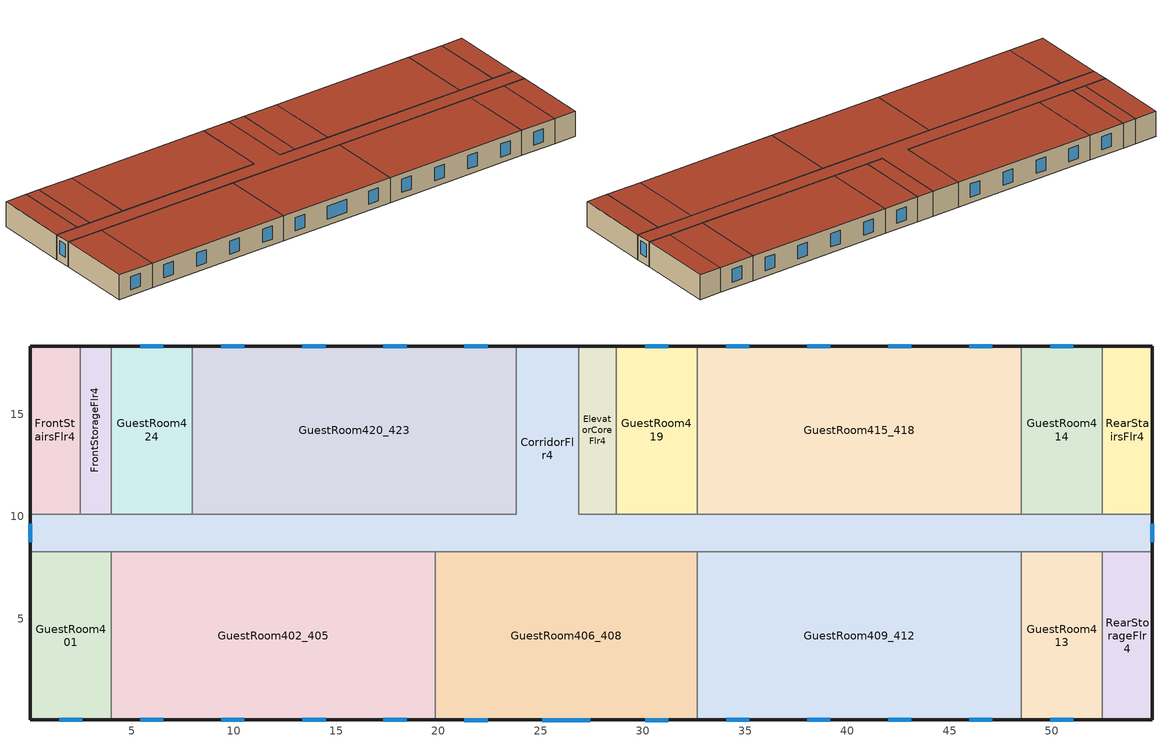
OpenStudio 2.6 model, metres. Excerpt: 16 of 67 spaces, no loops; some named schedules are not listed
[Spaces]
GuestRoom413
 floor to GuestRoom313: 52.47,8.28 52.47,0.05 48.51,0.05 48.51,8.28 z8.84
 wall outside: 48.51,0.05 52.47,0.05 z8.84:11.58
 wall to CorridorFlr4: 52.47,8.28 48.51,8.28 z8.84:11.58
 wall to RearStorageFlr4: 52.47,0.05 52.47,8.28 z8.84:11.58
 wall to GuestRoom409_412: 48.51,8.28 48.51,0.05 z8.84:11.58
 window: 49.92,0.05 51.06,0.05 z9.49:10.93
 roof outside: 52.47,0.05 52.47,8.28 48.51,8.28 48.51,0.05 z11.58
GuestRoom401
 floor to GuestRoom301: 4.01,8.28 4.01,0.05 0.05,0.05 0.05,8.28 z8.84
 wall outside: 0.05,8.28 0.05,0.05 4.01,0.05 z8.84:11.58
 wall to GuestRoom402_405: 4.01,0.05 4.01,8.28 z8.84:11.58
 wall to CorridorFlr4: 4.01,8.28 0.05,8.28 z8.84:11.58
 window: 1.46,0.05 2.6,0.05 z9.49:10.93
 roof outside: 4.01,0.05 4.01,8.28 0.05,8.28 0.05,0.05 z11.58
CorridorFlr4
 floor to CorridorFlr3: 26.87,18.34 26.87,10.11 54.91,10.11 54.91,8.28 0.05,8.28 0.05,10.11 23.82,10.11 23.82,18.34 z8.84
 wall outside: 0.05,10.11 0.05,8.28 / 54.91,8.28 54.91,10.11 / 26.87,18.34 23.82,18.34 z8.84:11.58
 wall to GuestRoom406_408: 19.86,8.28 32.66,8.28 z8.84:11.58
 wall to GuestRoom409_412: 32.66,8.28 48.51,8.28 z8.84:11.58
 wall to GuestRoom415_418: 48.51,10.11 32.66,10.11 z8.84:11.58
 wall to GuestRoom419: 32.66,10.11 28.7,10.11 z8.84:11.58
 wall to GuestRoom414: 52.47,10.11 48.51,10.11 z8.84:11.58
 wall to ElevatorCoreFlr4: 28.7,10.11 26.87,10.11 26.87,18.34 z8.84:11.58
 wall to FrontStorageFlr4: 4.01,10.11 2.49,10.11 z8.84:11.58
 wall to RearStorageFlr4: 52.47,8.28 54.91,8.28 z8.84:11.58
 wall to RearStairsFlr4: 54.91,10.11 52.47,10.11 z8.84:11.58
 wall to GuestRoom420_423: 23.82,18.34 23.82,10.11 7.97,10.11 z8.84:11.58
 wall to GuestRoom424: 7.97,10.11 4.01,10.11 z8.84:11.58
 wall to FrontStairsFlr4: 2.49,10.11 0.05,10.11 z8.84:11.58
 wall to GuestRoom402_405: 4.01,8.28 19.86,8.28 z8.84:11.58
 window: 0.05,9.66 0.05,8.73 / 54.91,8.73 54.91,9.66 z9.68:11.1
 roof outside: 54.91,8.28 54.91,10.11 26.87,10.11 26.87,18.34 23.82,18.34 23.82,10.11 0.05,10.11 0.05,8.28 z11.58
FrontStairsFlr4
 floor to FrontStairsFlr3: 2.49,18.34 2.49,10.11 0.05,10.11 0.05,18.34 z8.84
 wall outside: 2.49,18.34 0.05,18.34 0.05,10.11 z8.84:11.58
 wall to FrontStorageFlr4: 2.49,10.11 2.49,18.34 z8.84:11.58
 roof outside: 2.49,10.11 2.49,18.34 0.05,18.34 0.05,10.11 z11.58
RearStorageFlr4
 floor to RearStorageFlr3: 54.91,8.28 54.91,0.05 52.47,0.05 52.47,8.28 z8.84
 wall outside: 52.47,0.05 54.91,0.05 54.91,8.28 z8.84:11.58
 roof outside: 54.91,0.05 54.91,8.28 52.47,8.28 52.47,0.05 z11.58
RearStairsFlr4
 floor to RearStairsFlr3: 54.91,18.34 54.91,10.11 52.47,10.11 52.47,18.34 z8.84
 wall outside: 54.91,10.11 54.91,18.34 52.47,18.34 z8.84:11.58
 wall to GuestRoom414: 52.47,18.34 52.47,10.11 z8.84:11.58
 roof outside: 54.91,10.11 54.91,18.34 52.47,18.34 52.47,10.11 z11.58
GuestRoom424
 floor to GuestRoom324: 7.97,18.34 7.97,10.11 4.01,10.11 4.01,18.34 z8.84
 wall outside: 7.97,18.34 4.01,18.34 z8.84:11.58
 wall to FrontStorageFlr4: 4.01,18.34 4.01,10.11 z8.84:11.58
 wall to GuestRoom420_423: 7.97,10.11 7.97,18.34 z8.84:11.58
 window: 6.56,18.34 5.42,18.34 z9.49:10.93
 roof outside: 7.97,10.11 7.97,18.34 4.01,18.34 4.01,10.11 z11.58
ElevatorCoreFlr4
 floor to ElevatorCoreFlr3: 28.7,18.34 28.7,10.11 26.87,10.11 26.87,18.34 z8.84
 wall outside: 28.7,18.34 26.87,18.34 z8.84:11.58
 wall to GuestRoom419: 28.7,10.11 28.7,18.34 z8.84:11.58
 roof outside: 28.7,10.11 28.7,18.34 26.87,18.34 26.87,10.11 z11.58
GuestRoom406_408
 floor to GuestRoom306_308: 32.66,8.28 32.66,0.05 19.86,0.05 19.86,8.28 z8.84
 wall outside: 19.86,0.05 32.66,0.05 z8.84:11.58
 wall to GuestRoom402_405: 19.86,8.28 19.86,0.05 z8.84:11.58
 wall to GuestRoom409_412: 32.66,0.05 32.66,8.28 z8.84:11.58
 window: 21.27,0.05 22.41,0.05 / 25.08,0.05 27.44,0.05 / 30.11,0.05 31.25,0.05 z9.49:10.93
 roof outside: 32.66,0.05 32.66,8.28 19.86,8.28 19.86,0.05 z11.58
GuestRoom420_423
 floor to GuestRoom320_323: 23.82,18.34 23.82,10.11 7.97,10.11 7.97,18.34 z8.84
 wall outside: 23.82,18.34 7.97,18.34 z8.84:11.58
 window: 18.45,18.34 17.31,18.34 / 14.49,18.34 13.35,18.34 / 22.41,18.34 21.27,18.34 / 10.52,18.34 9.39,18.34 z9.49:10.93
 roof outside: 23.82,10.11 23.82,18.34 7.97,18.34 7.97,10.11 z11.58
GuestRoom415_418
 floor to GuestRoom315_318: 48.51,18.34 48.51,10.11 32.66,10.11 32.66,18.34 z8.84
 wall outside: 48.51,18.34 32.66,18.34 z8.84:11.58
 wall to GuestRoom419: 32.66,18.34 32.66,10.11 z8.84:11.58
 wall to GuestRoom414: 48.51,10.11 48.51,18.34 z8.84:11.58
 window: 43.14,18.34 42,18.34 / 39.18,18.34 38.04,18.34 / 47.1,18.34 45.96,18.34 / 35.21,18.34 34.07,18.34 z9.49:10.93
 roof outside: 48.51,10.11 48.51,18.34 32.66,18.34 32.66,10.11 z11.58
GuestRoom414
 floor to GuestRoom314: 52.47,18.34 52.47,10.11 48.51,10.11 48.51,18.34 z8.84
 wall outside: 52.47,18.34 48.51,18.34 z8.84:11.58
 window: 51.06,18.34 49.92,18.34 z9.49:10.93
 roof outside: 52.47,10.11 52.47,18.34 48.51,18.34 48.51,10.11 z11.58
GuestRoom409_412
 floor to GuestRoom309_312: 48.51,8.28 48.51,0.05 32.66,0.05 32.66,8.28 z8.84
 wall outside: 32.66,0.05 48.51,0.05 z8.84:11.58
 window: 45.96,0.05 47.1,0.05 / 38.04,0.05 39.18,0.05 / 34.07,0.05 35.21,0.05 / 42,0.05 43.14,0.05 z9.49:10.93
 roof outside: 48.51,0.05 48.51,8.28 32.66,8.28 32.66,0.05 z11.58
GuestRoom402_405
 floor to GuestRoom302_305: 19.86,8.28 19.86,0.05 4.01,0.05 4.01,8.28 z8.84
 wall outside: 4.01,0.05 19.86,0.05 z8.84:11.58
 window: 13.35,0.05 14.49,0.05 / 9.39,0.05 10.52,0.05 / 17.31,0.05 18.45,0.05 / 5.42,0.05 6.56,0.05 z9.49:10.93
 roof outside: 19.86,0.05 19.86,8.28 4.01,8.28 4.01,0.05 z11.58
FrontStorageFlr4
 floor to FrontStorageFlr3: 4.01,18.34 4.01,10.11 2.49,10.11 2.49,18.34 z8.84
 wall outside: 4.01,18.34 2.49,18.34 z8.84:11.58
 roof outside: 4.01,10.11 4.01,18.34 2.49,18.34 2.49,10.11 z11.58
GuestRoom419
 floor to GuestRoom319: 32.66,18.34 32.66,10.11 28.7,10.11 28.7,18.34 z8.84
 wall outside: 32.66,18.34 28.7,18.34 z8.84:11.58
 window: 31.25,18.34 30.11,18.34 z9.49:10.93
 roof outside: 32.66,10.11 32.66,18.34 28.7,18.34 28.7,10.11 z11.58
[Site]
Denver Centennial  Golden   Nr: Latitude {deg}=39.74; Longitude {deg}=-105.18; Time Zone {hr}=-7; Elevation {m}=1829; Terrain=Suburbs
[Building]
90.1-2010-SmallHotel-ASHRAE 169-2006-5B created: 2016-10-04 13:28:55 -0600: North Axis {deg}=180; Default Construction Set=90.1-2010 - SmHotel - ASHRAE 169-2006-5B; Standards Building Type=SmallHotel
[Site:GroundTemperature:BuildingSurface]
19.89, 19.99, 20.06, 20.2, 20.41, 20.6, 20.83, 20.85, 20.72, 20.51, 20.24, 19.99
[Site:WaterMainsTemperature]
Calculation Method=Correlation; Annual Average Outdoor Air Temperature {C}=11.15; Maximum Difference In Monthly Average Outdoor Air Temperatures {deltaC}=26.2
[ClimateZones]
Climate Zone Institution Name 1=ASHRAE; Climate Zone Document Name 1=ANSI/ASHRAE Standard 169; Climate Zone Document Year 1=2006; Climate Zone Value 1=5B; Climate Zone Institution Name 2=CEC; Climate Zone Document Name 2=California Climate Zone Descriptions; Climate Zone Document Year 2=1995
[SizingPeriod:DesignDay] Barometric Pressure {Pa}=81198; Sky Clearness=0; Rain Indicator=0; Snow Indicator=0; Day of Month=21; Daylight Saving Time Indicator=0; Dry-Bulb Temperature Range Modifier Type=DefaultMultipliers
Name | Maximum Dry-Bulb Temperature {C} | Daily Dry-Bulb Temperature Range {deltaC} | Humidity Indicating Conditions at Maximum Dry-Bulb | Wind Speed {m/s} | Wind Direction {deg} | Month | Day Type | Humidity Indicating Type | Solar Model Indicator | ASHRAE Taub | ASHRAE Taud
Denver Centennial  Golden   N Ann Hum_n 99.6% Condns DP=>MCDB | -10.9 | 0 | -21.6 | 3 | 340 | 12 | WinterDesignDay | Dewpoint | ASHRAEClearSky
Denver Centennial  Golden   N Ann Clg .4% Condns Enth=>MDB | 27.3 | 15.2 | 59700 | 4.9 | 0 | 7 | SummerDesignDay | Enthalpy | ASHRAETau | 0.424 | 2.025
Denver Centennial  Golden   N Ann Clg .4% Condns WB=>MDB | 27.3 | 15.2 | 18.4 | 4.9 | 0 | 7 | SummerDesignDay | Wetbulb | ASHRAETau | 0.424 | 2.025
Denver Centennial  Golden   N Ann Clg .4% Condns DB=>MWB | 33 | 15.2 | 15.7 | 4.9 | 0 | 7 | SummerDesignDay | Wetbulb | ASHRAETau | 0.424 | 2.025
[Material:NoMass] Thermal Absorptance=0.9; Solar Absorptance=0.7
Name | Roughness | Thermal Resistance {m2-K/W} | Visible Absorptance
CP02 CARPET PAD | VeryRough | 0.21648 | 0.8
Typical Insulation R-10.94 | Smooth | 1.92744 | 0.7
Typical Carpet Pad | Smooth | 0.21648 | 0.8
Typical Insulation R-13.45 | Smooth | 2.368 | 0.7
Typical Insulation R-19.72 | Smooth | 3.4722 | 0.7
Typical Insulation R-0.58 | Smooth | 0.101875 | 0.7
Typical Insulation R-1.15 | Smooth | 0.202527 | 0.7
[Material] Thermal Absorptance=0.9
Name | Roughness | Thickness {m} | Conductivity {W/m-K} | Density {kg/m3} | Specific Heat {J/kg-K} | Solar Absorptance | Visible Absorptance
4 in. Normalweight Concrete Floor | MediumRough | 0.1016 | 2.31 | 2322 | 832 | 0.7 | 0.7
25mm Stucco | Smooth | 0.0254 | 0.72 | 1856 | 840 | 0.7 | 0.7
5/8 in. Gypsum Board | MediumSmooth | 0.0159 | 0.16 | 800 | 1090 | 0.7 | 0.7
Roof Membrane | VeryRough | 0.0095 | 0.16 | 1121.29 | 1460 | 0.77 | 0.7
Metal Roof Surface; F08 Metal surface | Smooth | 0.0008 | 45.28 | 7824 | 500 | 0.7 | 0.7
1/2 in. Gypsum Board | Smooth | 0.0127 | 0.16 | 800 | 1090 | 0.7 | 0.5
6 in. Normalweight Concrete Floor | MediumRough | 0.1524 | 2.31 | 2322 | 832 | 0.7 | 0.7
8 in. Concrete Block Basement Wall | MediumRough | 0.2032 | 1.326 | 1842 | 912 | 0.7 | 0.7
G05 25mm wood | MediumSmooth | 0.0254 | 0.15 | 608 | 1630 | 0.5 | 0.5
[Construction]
Typical Insulated Exterior Mass Floor R-13.51: Typical Insulation R-10.94, 4 in. Normalweight Concrete Floor, Typical Carpet Pad
Typical Insulated Steel Framed Exterior Wall R-15.63: 25mm Stucco, 5/8 in. Gypsum Board, Typical Insulation R-13.45, 5/8 in. Gypsum Board
Typical IEAD Roof R-20.83: Roof Membrane, Typical Insulation R-19.72, Metal Roof Surface
int_slab_floor_smallhotel: 4 in. Normalweight Concrete Floor, CP02 CARPET PAD
int_wall_smallhotel: 1/2 in. Gypsum Board, 1/2 in. Gypsum Board
int_slab_ceiling_smallhotel: CP02 CARPET PAD, 4 in. Normalweight Concrete Floor
Typical Insulated Carpeted 6in Slab Floor: 6 in. Normalweight Concrete Floor, Typical Carpet Pad
Typical Insulated Basement Mass Wall: 8 in. Concrete Block Basement Wall
U 0.52 SHGC 0.40 Dbl Ref-D Clr 6mm/13mm Air: REF D CLEAR 6MM, AIR 13MM, CLEAR 6MM
Typical Insulated Metal Door R-1.43: F08 Metal surface, Typical Insulation R-0.58
Typical Overhead Door R-2.0: Typical Insulation R-1.15
U 1.17 SHGC 0.49 Sgl Ref-D Clr 6mm: REF D CLEAR 6MM
Typical Interior Window: Clear 3mm
Typical Interior Door; Typical Interior Partition: G05 25mm wood
[DefaultConstructionSet]
90.1-2010 - SmHotel - ASHRAE 169-2006-5B: Default Exterior Surface Constructions=Default Surface Constructions 1; Default Interior Surface Constructions=Default Surface Constructions 2; Default Ground Contact Surface Constructions=Default Surface Constructions 3; Default Exterior SubSurface Constructions=Default Sub Surface Constructions 1; Default Interior SubSurface Constructions=Default Sub Surface Constructions 2; Interior Partition Construction=Typical Interior Partition
[DefaultSurfaceConstructions]
Name | Floor Construction | Wall Construction | Roof Ceiling Construction
Default Surface Constructions 1 | Typical Insulated Exterior Mass Floor R-13.51 | Typical Insulated Steel Framed Exterior Wall R-15.63 | Typical IEAD Roof R-20.83
Default Surface Constructions 2 | int_slab_floor_smallhotel | int_wall_smallhotel | int_slab_ceiling_smallhotel
Default Surface Constructions 3 | Typical Insulated Carpeted 6in Slab Floor | Typical Insulated Basement Mass Wall
[DefaultSubSurfaceConstructions]
Name | Fixed Window Construction | Operable Window Construction | Door Construction | Overhead Door Construction | Skylight Construction | Tubular Daylight Dome Construction | Tubular Daylight Diffuser Construction
Default Sub Surface Constructions 1 | U 0.52 SHGC 0.40 Dbl Ref-D Clr 6mm/13mm Air | U 0.52 SHGC 0.40 Dbl Ref-D Clr 6mm/13mm Air | Typical Insulated Metal Door R-1.43 | Typical Overhead Door R-2.0 | U 1.17 SHGC 0.49 Sgl Ref-D Clr 6mm | Typical Interior Window | Typical Interior Window
Default Sub Surface Constructions 2 | Typical Interior Window | Typical Interior Window | Typical Interior Door
[WindowMaterial:Glazing] Optical Data Type=SpectralAverage; Infrared Transmittance at Normal Incidence=0; Front Side Infrared Hemispherical Emissivity=0.84; Conductivity {W/m-K}=0.9; Dirt Correction Factor for Solar and Visible Transmittance=1; Solar Diffusing=No
Name | Thickness {m} | Solar Transmittance at Normal Incidence | Front Side Solar Reflectance at Normal Incidence | Back Side Solar Reflectance at Normal Incidence | Visible Transmittance at Normal Incidence | Front Side Visible Reflectance at Normal Incidence | Back Side Visible Reflectance at Normal Incidence | Back Side Infrared Hemispherical Emissivity
REF D CLEAR 6MM | 0.006 | 0.429 | 0.308 | 0.379 | 0.334 | 0.453 | 0.505 | 0.82
CLEAR 6MM | 0.006 | 0.775 | 0.071 | 0.071 | 0.881 | 0.08 | 0.08 | 0.84
Clear 3mm | 0.003 | 0.837 | 0.075 | 0.075 | 0.898 | 0.081 | 0.081 | 0.84
[WindowMaterial:Gas]
AIR 13MM: Gas Type=Air; Thickness {m}=0.0127
[Space]
Name | Space Type | Thermal Zone
GuestRoom409_412 | SmallHotel GuestRoom4Occ | GuestRoom409_412 ZN
GuestRoom413 | SmallHotel GuestRoom4Vac | GuestRoom413 ZN
GuestRoom401 | SmallHotel GuestRoom4Occ | GuestRoom401 ZN
CorridorFlr4 | SmallHotel Corridor4 | CorridorFlr4 ZN
FrontStairsFlr4 | SmallHotel Stair4 | FrontStairsFlr4 ZN
RearStorageFlr4 | SmallHotel Storage4Rear | RearStorageFlr4 ZN
RearStairsFlr4 | SmallHotel Stair4 | RearStairsFlr4 ZN
GuestRoom406_408 | SmallHotel GuestRoom4Vac | GuestRoom406_408 ZN
GuestRoom424 | SmallHotel GuestRoom4Occ | GuestRoom424 ZN
ElevatorCoreFlr4 | SmallHotel ElevatorCore4 | ElevatorCoreFlr4 ZN
GuestRoom419 | SmallHotel GuestRoom4Occ | GuestRoom419 ZN
GuestRoom420_423 | SmallHotel GuestRoom4Occ | GuestRoom420_423 ZN
GuestRoom415_418 | SmallHotel GuestRoom4Occ | GuestRoom415_418 ZN
GuestRoom414 | SmallHotel GuestRoom4Vac | GuestRoom414 ZN
GuestRoom402_405 | SmallHotel GuestRoom4Vac | GuestRoom402_405 ZN
FrontStorageFlr4 | SmallHotel Storage4Front | FrontStorageFlr4 ZN
[SpaceType] Standards Building Type=SmallHotel
Name | Default Schedule Set | Design Specification Outdoor Air Object | Standards Space Type
SmallHotel Corridor4 | SmallHotel Corridor4 Schedule Set | SmallHotel Corridor4 Ventilation | Corridor4
SmallHotel ElevatorCore4 | SmallHotel ElevatorCore4 Schedule Set | SmallHotel ElevatorCore4 Ventilation | ElevatorCore4
SmallHotel Stair4 | SmallHotel Stair4 Schedule Set | SmallHotel Stair4 Ventilation | Stair4
SmallHotel Storage4Front | SmallHotel Storage4Front Schedule Set | SmallHotel Storage4Front Ventilation | Storage4Front
SmallHotel Storage4Rear | SmallHotel Storage4Rear Schedule Set | SmallHotel Storage4Rear Ventilation | Storage4Rear
SmallHotel GuestRoom4Occ | SmallHotel GuestRoom4Occ Schedule Set | SmallHotel GuestRoom4Occ Ventilation | GuestRoom4Occ
SmallHotel GuestRoom4Vac | SmallHotel GuestRoom4Vac Schedule Set | SmallHotel GuestRoom4Vac Ventilation | GuestRoom4Vac
[Lights:Definition] Design Level Calculation Method=Watts/Area; Fraction Radiant=0.7; Fraction Visible=0.2
Name | Watts per Space Floor Area {W/m2}
SmallHotel Corridor4 Lights Definition | 7.10418
SmallHotel GuestRoom4Occ Lights Definition; SmallHotel GuestRoom4Vac Lights Definition | 8.07293
SmallHotel Stair4 Lights Definition | 7.4271
SmallHotel Storage4Front Lights Definition; SmallHotel Storage4Rear Lights Definition | 6.78126
[Lights]
Name | Lights Definition | Space or SpaceType
SmallHotel Corridor4 Lights | SmallHotel Corridor4 Lights Definition | SmallHotel Corridor4
SmallHotel GuestRoom4Occ Lights | SmallHotel GuestRoom4Occ Lights Definition | SmallHotel GuestRoom4Occ
SmallHotel GuestRoom4Vac Lights | SmallHotel GuestRoom4Vac Lights Definition | SmallHotel GuestRoom4Vac
SmallHotel Stair4 Lights | SmallHotel Stair4 Lights Definition | SmallHotel Stair4
SmallHotel Storage4Front Lights | SmallHotel Storage4Front Lights Definition | SmallHotel Storage4Front
SmallHotel Storage4Rear Lights | SmallHotel Storage4Rear Lights Definition | SmallHotel Storage4Rear
[DesignSpecification:OutdoorAir] Outdoor Air Method=Sum
Name | Outdoor Air Flow per Floor Area {m3/s-m2} | Outdoor Air Flow per Person {m3/s-person}
SmallHotel Corridor4 Ventilation; SmallHotel Stair4 Ventilation | 0.0003048
SmallHotel ElevatorCore4 Ventilation; SmallHotel Storage4Front Ventilation; SmallHotel Storage4Rear Ventilation | 0.0006096
SmallHotel GuestRoom4Occ Ventilation; SmallHotel GuestRoom4Vac Ventilation | 0.0003048 | 0.00235974
[DefaultScheduleSet]
Name | Number of People Schedule | People Activity Level Schedule | Lighting Schedule | Electric Equipment Schedule | Infiltration Schedule
SmallHotel Corridor4 Schedule Set | HotelSmall AlwaysOff | HotelSmall Activity_Sch | HotelSmall BLDG_LIGHT_CORRIDOR_SCH | HotelSmall AlwaysOff | Always On
SmallHotel ElevatorCore4 Schedule Set |  |  | HotelSmall AlwaysOff | HotelSmall BLDG_ELEVATORS | Always On
SmallHotel GuestRoom4Occ Schedule Set | HotelSmall GuestRoom_Occ_Sch | HotelSmall Activity_Sch | HotelSmall BLDG_LIGHT_GUESTROOM_SCH_2010 | HotelSmall GuestRoom_Eqp_Sch_Base | HotelSmall GuestRoom_Infil_Sch
SmallHotel GuestRoom4Vac Schedule Set | HotelSmall AlwaysOff | HotelSmall Activity_Sch | HotelSmall AlwaysOff | HotelSmall AlwaysOff | HotelSmall GuestRoom_Infil_Sch
SmallHotel Stair4 Schedule Set | HotelSmall AlwaysOff | HotelSmall Activity_Sch | HotelSmall BLDG_LIGHT_STAIR_SCH | HotelSmall AlwaysOff | Always On
SmallHotel Storage4Front Schedule Set; SmallHotel Storage4Rear Schedule Set | HotelSmall AlwaysOff | HotelSmall Activity_Sch | HotelSmall BLDG_LIGHT_STORAGE_SCH | HotelSmall AlwaysOff | Always On
[ThermostatSetpoint:DualSetpoint]
Name | Heating Setpoint Temperature Schedule | Cooling Setpoint Temperature Schedule
SmallHotel Stair4 Thermostat 1; SmallHotel Stair4 Thermostat 2; SmallHotel Storage4Rear Thermostat 1; SmallHotel Storage4Front Thermostat 1 | HotelSmall SemiHeated_HtgSP_Sch | SmallHotel UnitHeater ClgSP Sch
SmallHotel GuestRoom4Vac Thermostat 1; SmallHotel GuestRoom4Vac Thermostat 2; SmallHotel GuestRoom4Vac Thermostat 3; SmallHotel GuestRoom4Vac Thermostat 4 | HotelSmall VacGuestRoom_HtgSP_Sch | HotelSmall VacGuestRoom_ClgSP_Sch
SmallHotel GuestRoom4Occ Thermostat 1; SmallHotel GuestRoom4Occ Thermostat 2; SmallHotel GuestRoom4Occ Thermostat 3; SmallHotel GuestRoom4Occ Thermostat 4; SmallHotel GuestRoom4Occ Thermostat 5; SmallHotel GuestRoom4Occ Thermostat 6 | HotelSmall Adva_OccGuestRoom_HtgSP_Sch | HotelSmall Adva_OccGuestRoom_ClgSP_Sch
SmallHotel ElevatorCore4 Thermostat 1
SmallHotel Corridor4 Thermostat 1 | HotelSmall CommonArea_HtgSP_Sch | HotelSmall CommonArea_ClgSP_Sch
[ElectricEquipment:Definition] Design Level Calculation Method=Watts/Area; Watts per Space Floor Area {W/m2}=11.8403; Fraction Radiant=0.5
SmallHotel GuestRoom4Occ Elec Equip Definition; SmallHotel GuestRoom4Vac Elec Equip Definition
[ElectricEquipment]
Name | Electric Equipment Definition | Space or SpaceType
SmallHotel GuestRoom4Occ Elec Equip | SmallHotel GuestRoom4Occ Elec Equip Definition | SmallHotel GuestRoom4Occ
SmallHotel GuestRoom4Vac Elec Equip | SmallHotel GuestRoom4Vac Elec Equip Definition | SmallHotel GuestRoom4Vac
[People:Definition] Number of People Calculation Method=People/Area; People per Space Floor Area {person/m2}=0.0459619; Fraction Radiant=0.3
SmallHotel GuestRoom4Occ People Definition; SmallHotel GuestRoom4Vac People Definition
[People] Work Efficiency Schedule=Work Efficiency Schedule; Clothing Insulation Schedule=Clothing Schedule; Air Velocity Schedule=Air Velocity Schedule
Name | People Definition | Space or SpaceType
SmallHotel GuestRoom4Occ People | SmallHotel GuestRoom4Occ People Definition | SmallHotel GuestRoom4Occ
SmallHotel GuestRoom4Vac People | SmallHotel GuestRoom4Vac People Definition | SmallHotel GuestRoom4Vac
[SpaceInfiltration:DesignFlowRate] Design Flow Rate Calculation Method=Flow/ExteriorArea; Constant Term Coefficient=0; Temperature Term Coefficient=0; Velocity Term Coefficient=0.224; Velocity Squared Term Coefficient=0
Name | Space or SpaceType | Schedule | Flow per Exterior Surface Area {m3/s-m2}
CorridorFlr4 Infiltration | CorridorFlr4 | Always On | 7.28519e-05
ElevatorCoreFlr4 Infiltration | ElevatorCoreFlr4 | Always On | 0.000142393
FrontStairsFlr4 Infiltration | FrontStairsFlr4 | Always On | 0.000337883
FrontStorageFlr4 Infiltration | FrontStorageFlr4 | Always On | 0.000142393
GuestRoom401 Infiltration | GuestRoom401 | HotelSmall GuestRoom_Infil_Sch | 0.000288388
GuestRoom402_405 Infiltration | GuestRoom402_405 | HotelSmall GuestRoom_Infil_Sch | 0.000142386
GuestRoom406_408 Infiltration | GuestRoom406_408 | HotelSmall GuestRoom_Infil_Sch | 0.000142386
GuestRoom409_412 Infiltration | GuestRoom409_412 | HotelSmall GuestRoom_Infil_Sch | 0.000142386
GuestRoom413 Infiltration | GuestRoom413 | HotelSmall GuestRoom_Infil_Sch | 0.000142386
GuestRoom414 Infiltration | GuestRoom414 | HotelSmall GuestRoom_Infil_Sch | 0.000142393
GuestRoom415_418 Infiltration | GuestRoom415_418 | HotelSmall GuestRoom_Infil_Sch | 0.000142393
GuestRoom419 Infiltration | GuestRoom419 | HotelSmall GuestRoom_Infil_Sch | 0.000142393
GuestRoom420_423 Infiltration | GuestRoom420_423 | HotelSmall GuestRoom_Infil_Sch | 0.000142393
GuestRoom424 Infiltration | GuestRoom424 | HotelSmall GuestRoom_Infil_Sch | 0.000142393
RearStairsFlr4 Infiltration | RearStairsFlr4 | Always On | 0.000337857
RearStorageFlr4 Infiltration | RearStorageFlr4 | Always On | 0.000337855
[ThermalZone] Use Ideal Air Loads=No
Name | Thermostat
RearStairsFlr4 ZN | SmallHotel Stair4 Thermostat 1
FrontStairsFlr4 ZN | SmallHotel Stair4 Thermostat 2
GuestRoom402_405 ZN | SmallHotel GuestRoom4Vac Thermostat 1
GuestRoom424 ZN | SmallHotel GuestRoom4Occ Thermostat 1
ElevatorCoreFlr4 ZN | SmallHotel ElevatorCore4 Thermostat 1
GuestRoom401 ZN | SmallHotel GuestRoom4Occ Thermostat 2
GuestRoom415_418 ZN | SmallHotel GuestRoom4Occ Thermostat 3
GuestRoom420_423 ZN | SmallHotel GuestRoom4Occ Thermostat 4
GuestRoom414 ZN | SmallHotel GuestRoom4Vac Thermostat 2
GuestRoom419 ZN | SmallHotel GuestRoom4Occ Thermostat 5
RearStorageFlr4 ZN | SmallHotel Storage4Rear Thermostat 1
GuestRoom406_408 ZN | SmallHotel GuestRoom4Vac Thermostat 3
CorridorFlr4 ZN | SmallHotel Corridor4 Thermostat 1
GuestRoom409_412 ZN | SmallHotel GuestRoom4Occ Thermostat 6
FrontStorageFlr4 ZN | SmallHotel Storage4Front Thermostat 1
GuestRoom413 ZN | SmallHotel GuestRoom4Vac Thermostat 4
[Exterior:Lights:Definition]
NonDimming Exterior Lights Def: Design Level {W}=4188
[Exterior:Lights]
NonDimming Exterior Lights Def: Exterior Lights Definition=NonDimming Exterior Lights Def; Schedule=HotelSmall Exterior_Lgt_ALWAYS_ON; Control Option=AstronomicalClock
